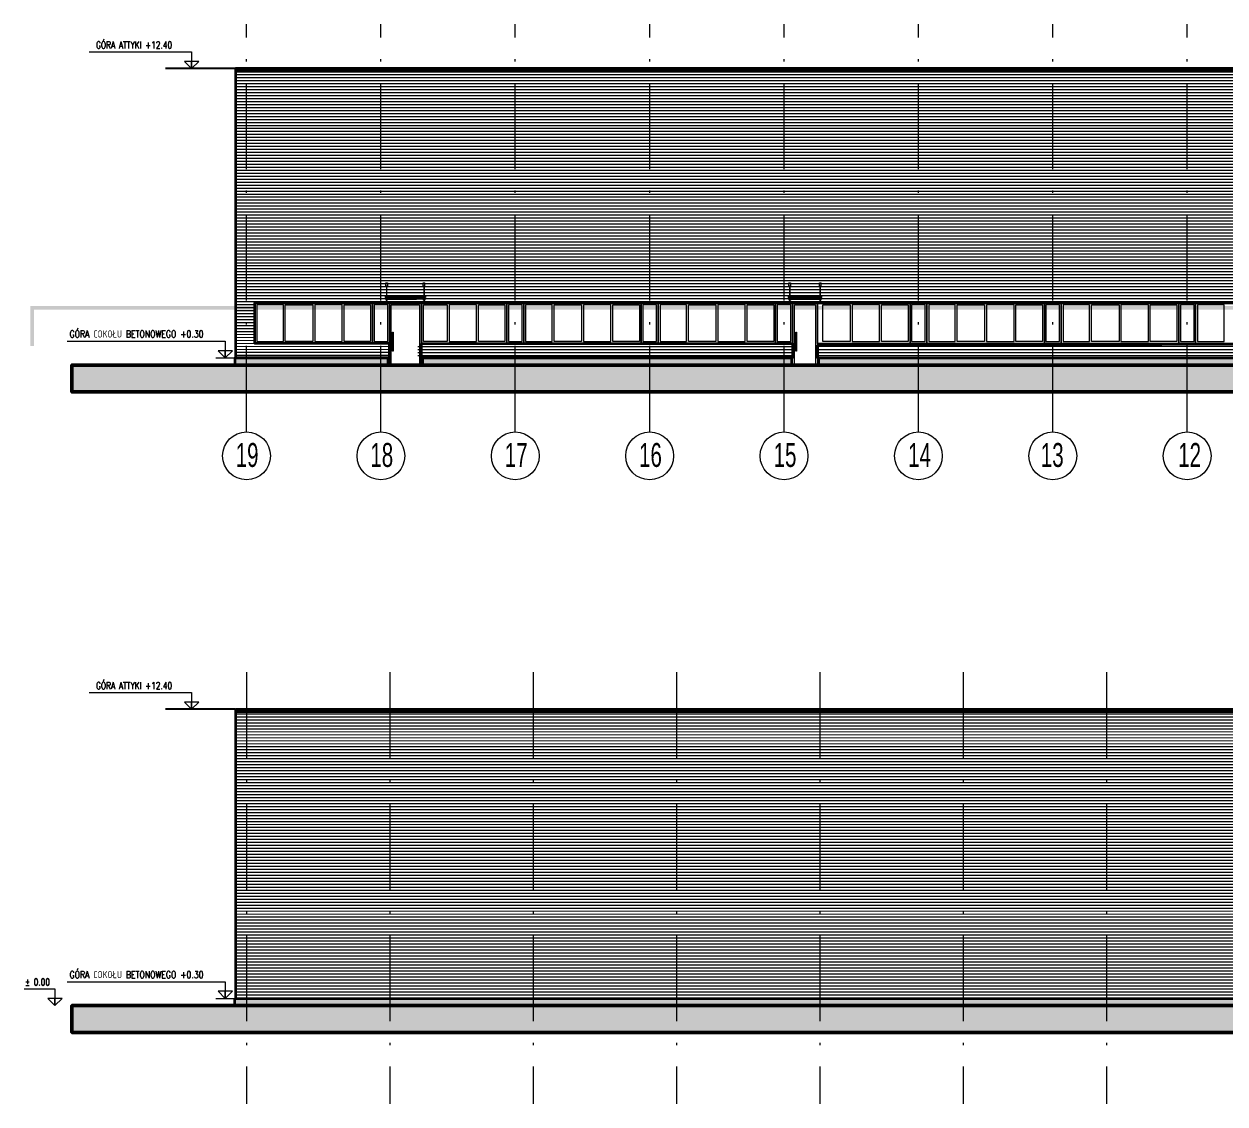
# Model space of a CAD drawing. Extents: x 6529560 to 6558080, y 5579316 to 5588131.
# Drawn here: x 6543919.7 to 6543970, y 5579545.4 to 5579590.6 of the extents above; entities that cross this region are included whole.
import ezdxf

# ---------------------------------------------------------------- set-up
doc = ezdxf.new("R2010")
doc.units = 0
doc.header["$MEASUREMENT"] = 0
for name, pattern in [('ACAD_ISO05W100', [33, 24, -3, 0, -3, 0, -3]), ('ACAD_ISO10W100', [18, 12, -3, 0, -3]), ('GR_SOLID', [0])]:
    doc.linetypes.add(name, pattern=pattern)
doc.layers.add('ARCH_BLACHA_7016', color=251, linetype='CONTINUOUS', lineweight=0, true_color=0x545454)
for name, color, linetype, lineweight in [('arch_dach', 252, 'CONTINUOUS', 13), ('arch_drzwi i okna', 4, 'CONTINUOUS', 15), ('arch_osie', 181, 'CONTINUOUS', 5), ('arch_powierzchnia', 6, 'CONTINUOUS', 35), ('arch_sciany murowane wewnetrzne', 20, 'CONTINUOUS', 25), ('arch_sciany_ocieplenie', 253, 'CONTINUOUS', 15), ('GESCHOSS_N8', 4, 'GR_SOLID', 18), ('GRAU_N0', 9, 'GR_SOLID', 13), ('RASTER_1_N9', 7, 'GR_SOLID', 18), ('STRICHART_0_N4', 4, 'GR_SOLID', 50), ('SYMBOL_N0', 7, 'GR_SOLID', 18), ('SYMBOL_N1', 7, 'GR_SOLID', 13)]:
    doc.layers.add(name, color=color, linetype=linetype, lineweight=lineweight)
doc.layers.add('arch_osie opisy', color=1, linetype='CONTINUOUS')
doc.layers.add('RASTER_1_N0', color=160, linetype='ACAD_ISO05W100')
doc.styles.add('GR_STANDARD', font='simplex.shx')
doc.styles.get("Standard").update_dxf_attribs({"font": 'arial.ttf', "width": 0.75})
pattern_1 = [(0, (2952.09783, -1380.60677), (0, 0.125), [])]

msp = doc.modelspace()

# ---------------------------------------------------------------- hatches: boundary and pattern name
at = {"layer": 'ARCH_BLACHA_7016'}
h = msp.add_hatch(dxfattribs=at)
h.set_pattern_fill('LINE', color=256)
h.set_pattern_definition(pattern_1)
h.paths.add_polyline_path([(6543928.5418, 5579576.6652), (6543934.9793, 5579576.6652), (6543934.9793, 5579577.2651), (6543929.3543, 5579577.265), (6543929.3537, 5579578.9451), (6543996.149, 5579578.9451), (6543996.1493, 5579577.2651), (6543952.9043, 5579577.265), (6543952.9043, 5579576.6652), (6543998.2392, 5579576.6652), (6543998.2392, 5579578.4902), (6544000.3517, 5579578.4927), (6544000.3517, 5579576.6652), (6544007.9518, 5579576.6652), (6544007.9518, 5579578.4902), (6544010.0643, 5579578.4902), (6544010.0643, 5579576.6652), (6544011.0643, 5579576.6652), (6544011.0643, 5579578.4902), (6544013.1768, 5579578.4902), (6544013.1768, 5579576.6652), (6544019.3423, 5579576.6652), (6544019.3423, 5579588.6652), (6543928.5418, 5579588.6652)])
h.paths.add_polyline_path([(6543936.169, 5579577.2651), (6543951.854, 5579577.265), (6543951.854, 5579576.6651), (6543936.169, 5579576.6651)])
h = msp.add_hatch(dxfattribs=at)
h.set_pattern_fill('LINE', color=256)
h.set_pattern_definition(pattern_1)
h.paths.add_polyline_path([(6544037.4615, 5579549.8595), (6544037.4615, 5579561.8595), (6543928.5415, 5579561.8595), (6543928.5415, 5579549.8595), (6544005.6165, 5579549.8595), (6544005.6165, 5579551.6845), (6544006.7515, 5579551.6845), (6544006.7515, 5579549.8595)])
at = {"layer": 'arch_sciany_ocieplenie'}
h = msp.add_hatch(color=256, dxfattribs=at)
h.dxf.hatch_style = 1
h.paths.add_polyline_path([(6544019.342, 5579588.7651), (6543928.5415, 5579588.7651), (6543928.5415, 5579588.6651), (6544019.342, 5579588.6651)])
h = msp.add_hatch(color=256, dxfattribs=at)
h.dxf.hatch_style = 1
h.paths.add_polyline_path([(6544037.4615, 5579561.8595), (6543928.5415, 5579561.8595), (6543928.5415, 5579561.9595), (6544037.4615, 5579561.9595)])
at = {"layer": 'GESCHOSS_N8'}
h = msp.add_hatch(color=253, dxfattribs=at)
h.dxf.hatch_style = 1
h.paths.add_polyline_path([(6544013.1765, 5579576.6651), (6544019.372, 5579576.6651), (6544019.372, 5579576.3651), (6544013.1765, 5579576.3651)])
h.paths.add_polyline_path([(6544010.0865, 5579576.6651), (6544011.0415, 5579576.6651), (6544011.0415, 5579576.3651), (6544010.0865, 5579576.3651)])
h.paths.add_polyline_path([(6544000.3565, 5579576.6651), (6544007.9515, 5579576.6651), (6544007.9515, 5579576.3626), (6544000.3565, 5579576.3626)])
h.paths.add_polyline_path([(6543952.9515, 5579576.6651), (6543998.2215, 5579576.6651), (6543998.2215, 5579576.3651), (6543952.9515, 5579576.3651)])
h.paths.add_polyline_path([(6543936.3765, 5579576.6652), (6543951.8115, 5579576.6651), (6543951.8115, 5579576.3651), (6543936.3765, 5579576.3652)])
h.paths.add_polyline_path([(6543928.5115, 5579576.3651), (6543934.9365, 5579576.3651), (6543934.9365, 5579576.6651), (6543928.5115, 5579576.6651)])
h = msp.add_hatch(color=253, dxfattribs=at)
h.dxf.hatch_style = 1
h.paths.add_polyline_path([(6544006.7515, 5579549.8595), (6544037.4915, 5579549.8595), (6544037.4915, 5579549.5595), (6544006.7515, 5579549.5595)])
h.paths.add_polyline_path([(6543928.5115, 5579549.8595), (6544005.6165, 5579549.8595), (6544005.6165, 5579549.5595), (6543928.5115, 5579549.5595)])
at = {"layer": 'GRAU_N0', "ltscale": 0.001}
h = msp.add_hatch(color=168, dxfattribs=at)
h.paths.add_polyline_path([(6544009.9358, 5579577.1607), (6544010.0958, 5579577.1607), (6544010.0958, 5579578.6808), (6544021.145, 5579578.6808), (6544021.225, 5579578.8408), (6544009.9358, 5579578.8407)])
h.paths.add_polyline_path([(6544009.9358, 5579583.3807), (6544010.0958, 5579583.3807), (6544010.0958, 5579583.7207), (6544021.145, 5579583.7207), (6544021.225, 5579583.8806), (6544009.9358, 5579583.8807)])
h.paths.add_polyline_path([(6544006.1716, 5579576.4207), (6544006.3319, 5579576.4207), (6544006.3319, 5579578.3842), (6544008.2844, 5579578.3842), (6544008.2841, 5579578.5457), (6544006.1719, 5579578.5457)])
h.paths.add_polyline_path([(6544001.6575, 5579576.421), (6544001.8178, 5579576.421), (6544001.8178, 5579578.3846), (6544003.7703, 5579578.3846), (6544003.77, 5579578.546), (6544001.6578, 5579578.546)])
h.paths.add_polyline_path([(6543998.545, 5579576.4207), (6543998.7053, 5579576.4207), (6543998.7053, 5579578.3842), (6544000.6578, 5579578.3842), (6544000.6575, 5579578.5457), (6543998.5453, 5579578.5457)])
h.paths.add_polyline_path([(6543988.8325, 5579576.4207), (6543988.9928, 5579576.4207), (6543988.9928, 5579578.3842), (6543990.9453, 5579578.3842), (6543990.945, 5579578.5457), (6543988.8328, 5579578.5457)])
h.paths.add_polyline_path([(6543919.9478, 5579577.1607), (6543920.1078, 5579577.1607), (6543920.1075, 5579578.6807), (6543986.7425, 5579578.6807), (6543986.7425, 5579578.8409), (6543919.9472, 5579578.8407)])
at = {"layer": 'STRICHART_0_N4'}
for points in [[(6544042.9474, 5579576.3651), (6544004.391, 5579576.3651), (6543964.191, 5579576.3651), (6543921.6888, 5579576.3651), (6543921.6888, 5579575.2425), (6544042.9474, 5579575.2425)], [(6544046.8667, 5579549.5595), (6544004.356, 5579549.5595), (6543964.191, 5579549.5595), (6543921.6888, 5579549.5595), (6543921.6888, 5579548.4369), (6544046.8667, 5579548.4369)]]:
    msp.add_hatch(color=256, dxfattribs=at).paths.add_polyline_path(points)

# ---------------------------------------------------------------- linework, layer by layer
at = {"layer": 'arch_dach', "color": 7}
for p, q in [((6543934.829, 5579579.6633), (6543934.829, 5579579.8031)), ((6543934.829, 5579579.8031), (6543934.9016, 5579579.8031)), ((6543934.9016, 5579579.8031), (6543934.9016, 5579579.6633)), ((6543936.3989, 5579579.6633), (6543936.3989, 5579579.8031)), ((6543936.3989, 5579579.8031), (6543936.4715, 5579579.8031)), ((6543936.4715, 5579579.6633), (6543936.4715, 5579579.8031)), ((6543951.704, 5579579.6633), (6543951.704, 5579579.8031)), ((6543951.704, 5579579.8031), (6543951.7766, 5579579.8031)), ((6543951.7766, 5579579.8031), (6543951.7766, 5579579.6633)), ((6543952.9814, 5579579.6633), (6543952.9814, 5579579.8031)), ((6543952.9814, 5579579.8031), (6543953.054, 5579579.8031)), ((6543953.054, 5579579.6633), (6543953.054, 5579579.8031)), ((6543936.3327, 5579579.2228), (6543934.8003, 5579579.2228)), ((6543934.8003, 5579579.2228), (6543934.8003, 5579579.2028)), ((6543934.8003, 5579579.2028), (6543934.8003, 5579579.2228)), ((6543934.8003, 5579579.2228), (6543936.4231, 5579579.2228)), ((6543936.3327, 5579579.2028), (6543934.8003, 5579579.2028)), ((6543934.8003, 5579579.2028), (6543936.4102, 5579579.2028)), ((6543934.8403, 5579579.2028), (6543934.8003, 5579579.2028)), ((6543934.8592, 5579579.6633), (6543934.829, 5579579.6633)), ((6543934.8403, 5579579.1211), (6543934.8403, 5579579.2028)), ((6543934.8403, 5579579.2028), (6543934.8903, 5579579.2028)), ((6543934.8403, 5579579.081), (6543934.8403, 5579579.2028)), ((6543934.8653, 5579579.6176), (6543934.8532, 5579579.6176)), ((6543934.8532, 5579579.6176), (6543934.8532, 5579579.0628)), ((6543934.8532, 5579579.2228), (6543934.8774, 5579579.2228)), ((6543934.8592, 5579579.6176), (6543934.8592, 5579579.6633)), ((6543934.8592, 5579579.6633), (6543934.8713, 5579579.6633)), ((6543934.8592, 5579579.6176), (6543934.8592, 5579579.6633)), ((6543934.8653, 5579579.6176), (6543934.8592, 5579579.6176)), ((6543934.8713, 5579579.6176), (6543934.8592, 5579579.6176)), ((6543934.8713, 5579579.6633), (6543934.8653, 5579579.6633)), ((6543934.8774, 5579579.6176), (6543934.8653, 5579579.6176)), ((6543934.8713, 5579579.6633), (6543934.8713, 5579579.6176)), ((6543934.9016, 5579579.6633), (6543934.8713, 5579579.6633)), ((6543934.8774, 5579579.0628), (6543934.8774, 5579579.6176)), ((6543934.8903, 5579579.2028), (6543934.8903, 5579579.1211)), ((6543936.4291, 5579579.6633), (6543936.3989, 5579579.6633)), ((6543936.4102, 5579579.1211), (6543936.4102, 5579579.2028)), ((6543936.4102, 5579579.2028), (6543936.4602, 5579579.2028)), ((6543936.4352, 5579579.6176), (6543936.4231, 5579579.6176)), ((6543936.4231, 5579579.6176), (6543936.4231, 5579579.0628)), ((6543936.4231, 5579579.2228), (6543936.5002, 5579579.2228)), ((6543936.4291, 5579579.6176), (6543936.4291, 5579579.6633)), ((6543936.4291, 5579579.6633), (6543936.4412, 5579579.6633)), ((6543936.4291, 5579579.6176), (6543936.4291, 5579579.6633)), ((6543936.4352, 5579579.6176), (6543936.4291, 5579579.6176)), ((6543936.4412, 5579579.6176), (6543936.4291, 5579579.6176)), ((6543936.4412, 5579579.6633), (6543936.4352, 5579579.6633)), ((6543936.4473, 5579579.6176), (6543936.4352, 5579579.6176)), ((6543936.4412, 5579579.6633), (6543936.4412, 5579579.6176)), ((6543936.4715, 5579579.6633), (6543936.4412, 5579579.6633)), ((6543936.4473, 5579579.0628), (6543936.4473, 5579579.6176)), ((6543936.4602, 5579579.2028), (6543936.4602, 5579579.1211)), ((6543936.5002, 5579579.2028), (6543936.4602, 5579579.2028)), ((6543936.4602, 5579579.2028), (6543936.4602, 5579579.081)), ((6543936.5002, 5579579.2028), (6543936.5002, 5579579.2228)), ((6543936.5002, 5579579.2228), (6543936.5002, 5579579.2028)), ((6543953.0827, 5579579.2228), (6543951.6753, 5579579.2228)), ((6543951.6753, 5579579.2228), (6543951.6753, 5579579.2028)), ((6543951.6753, 5579579.2028), (6543951.6753, 5579579.2228)), ((6543951.6753, 5579579.2228), (6543953.0827, 5579579.2228)), ((6543953.0827, 5579579.2028), (6543951.6753, 5579579.2028)), ((6543951.6753, 5579579.2028), (6543953.0827, 5579579.2028)), ((6543951.7153, 5579579.2028), (6543951.6753, 5579579.2028)), ((6543951.7343, 5579579.6633), (6543951.704, 5579579.6633)), ((6543951.7153, 5579579.1211), (6543951.7153, 5579579.2028)), ((6543951.7153, 5579579.2028), (6543951.7653, 5579579.2028)), ((6543951.7153, 5579579.081), (6543951.7153, 5579579.2028)), ((6543951.7403, 5579579.6176), (6543951.7282, 5579579.6176)), ((6543951.7282, 5579579.6176), (6543951.7282, 5579579.0628)), ((6543951.7282, 5579579.2228), (6543951.7524, 5579579.2228)), ((6543951.7343, 5579579.6176), (6543951.7343, 5579579.6633)), ((6543951.7343, 5579579.6633), (6543951.7464, 5579579.6633)), ((6543951.7343, 5579579.6176), (6543951.7343, 5579579.6633)), ((6543951.7403, 5579579.6176), (6543951.7343, 5579579.6176)), ((6543951.7464, 5579579.6176), (6543951.7343, 5579579.6176)), ((6543951.7464, 5579579.6633), (6543951.7403, 5579579.6633)), ((6543951.7524, 5579579.6176), (6543951.7403, 5579579.6176)), ((6543951.7464, 5579579.6633), (6543951.7464, 5579579.6176)), ((6543951.7766, 5579579.6633), (6543951.7464, 5579579.6633)), ((6543951.7524, 5579579.0628), (6543951.7524, 5579579.6176)), ((6543951.7653, 5579579.2028), (6543951.7653, 5579579.1211)), ((6543953.0116, 5579579.6633), (6543952.9814, 5579579.6633)), ((6543952.9927, 5579579.1211), (6543952.9927, 5579579.2028)), ((6543952.9927, 5579579.2028), (6543953.0427, 5579579.2028)), ((6543953.0177, 5579579.6176), (6543953.0056, 5579579.6176)), ((6543953.0056, 5579579.6176), (6543953.0056, 5579579.0628)), ((6543953.0056, 5579579.2228), (6543953.0298, 5579579.2228)), ((6543953.0116, 5579579.6176), (6543953.0116, 5579579.6633)), ((6543953.0116, 5579579.6633), (6543953.0237, 5579579.6633)), ((6543953.0116, 5579579.6176), (6543953.0116, 5579579.6633)), ((6543953.0177, 5579579.6176), (6543953.0116, 5579579.6176)), ((6543953.0237, 5579579.6176), (6543953.0116, 5579579.6176)), ((6543953.0237, 5579579.6633), (6543953.0177, 5579579.6633)), ((6543953.0298, 5579579.6176), (6543953.0177, 5579579.6176)), ((6543953.0237, 5579579.6633), (6543953.0237, 5579579.6176)), ((6543953.054, 5579579.6633), (6543953.0237, 5579579.6633)), ((6543953.0298, 5579579.0628), (6543953.0298, 5579579.6176)), ((6543953.0427, 5579579.2028), (6543953.0427, 5579579.1211)), ((6543953.0827, 5579579.2028), (6543953.0427, 5579579.2028)), ((6543953.0427, 5579579.2028), (6543953.0427, 5579579.081)), ((6543953.0827, 5579579.2028), (6543953.0827, 5579579.2228)), ((6543953.0827, 5579579.2228), (6543953.0827, 5579579.2028)), ((6543934.8903, 5579579.1211), (6543934.8403, 5579579.1211)), ((6543934.8903, 5579579.1211), (6543934.8403, 5579579.1211)), ((6543934.8403, 5579579.1211), (6543934.8403, 5579579.081)), ((6543934.8403, 5579579.081), (6543934.8903, 5579579.081)), ((6543934.8903, 5579579.081), (6543934.8403, 5579579.081)), ((6543934.8903, 5579579.081), (6543934.8903, 5579579.1211)), ((6543936.4102, 5579579.1211), (6543934.8903, 5579579.1211)), ((6543934.8903, 5579579.1211), (6543934.8903, 5579579.081)), ((6543936.4602, 5579579.1211), (6543936.4102, 5579579.1211)), ((6543936.4102, 5579579.081), (6543936.4102, 5579579.1211)), ((6543936.4602, 5579579.081), (6543936.4102, 5579579.081)), ((6543951.7653, 5579579.1211), (6543951.7153, 5579579.1211)), ((6543951.7653, 5579579.1211), (6543951.7153, 5579579.1211)), ((6543951.7153, 5579579.1211), (6543951.7153, 5579579.081)), ((6543951.7153, 5579579.081), (6543951.7653, 5579579.081)), ((6543951.7653, 5579579.081), (6543951.7153, 5579579.081)), ((6543951.7653, 5579579.081), (6543951.7653, 5579579.1211)), ((6543952.9927, 5579579.1211), (6543951.7653, 5579579.1211)), ((6543951.7653, 5579579.1211), (6543951.7653, 5579579.081)), ((6543953.0427, 5579579.1211), (6543952.9927, 5579579.1211)), ((6543952.9927, 5579579.081), (6543952.9927, 5579579.1211)), ((6543953.0427, 5579579.081), (6543952.9927, 5579579.081))]:
    msp.add_line(p, q, dxfattribs=at)
at = {"layer": 'arch_dach'}
for p, q in [((6543934.8903, 5579579.1211), (6543936.1177, 5579579.1211)), ((6543951.7653, 5579579.1211), (6543952.9927, 5579579.1211))]:
    msp.add_line(p, q, dxfattribs=at)
at = {"layer": 'arch_dach', "color": 7}
for points in [[(6543936.4102, 5579579.081), (6543936.4602, 5579579.081), (6543936.4602, 5579579.1211), (6543936.4102, 5579579.1211)], [(6543952.9927, 5579579.081), (6543953.0427, 5579579.081), (6543953.0427, 5579579.1211), (6543952.9927, 5579579.1211)]]:
    msp.add_lwpolyline(points, close=True, dxfattribs=at)
at = {"layer": 'arch_drzwi i okna', "color": 7}
for points in [[(6543934.274, 5579577.2651), (6543929.354, 5579577.265), (6543929.354, 5579578.9635), (6543934.274, 5579578.9636)], [(6543929.434, 5579577.3451), (6543930.544, 5579577.3451), (6543930.544, 5579578.8836), (6543929.434, 5579578.8836)], [(6543931.774, 5579577.3451), (6543930.624, 5579577.3451), (6543930.624, 5579578.8836), (6543931.774, 5579578.8836)], [(6543933.004, 5579578.8836), (6543931.854, 5579578.8836), (6543931.854, 5579577.3451), (6543933.004, 5579577.3451)], [(6543934.194, 5579577.3451), (6543933.084, 5579577.3451), (6543933.084, 5579578.8836), (6543934.194, 5579578.8836)], [(6543934.979, 5579577.2651), (6543934.274, 5579577.2651), (6543934.274, 5579578.9635), (6543934.979, 5579578.9635)], [(6543934.9127, 5579578.8835), (6543934.3402, 5579578.8835), (6543934.3402, 5579577.3451), (6543934.9127, 5579577.3451)], [(6543934.979, 5579578.9635), (6543936.329, 5579578.9651), (6543936.329, 5579576.3651), (6543934.979, 5579576.3651)], [(6543935.059, 5579578.8835), (6543936.2415, 5579578.8851), (6543936.2415, 5579576.3651), (6543935.059, 5579576.3651)], [(6543939.899, 5579577.2651), (6543936.329, 5579577.265), (6543936.329, 5579578.9652), (6543939.899, 5579578.9653)], [(6543937.399, 5579577.3451), (6543936.409, 5579577.3451), (6543936.409, 5579578.8853), (6543937.399, 5579578.8853)], [(6543938.629, 5579578.8853), (6543937.479, 5579578.8853), (6543937.479, 5579577.3451), (6543938.629, 5579577.3451)], [(6543939.819, 5579577.3451), (6543938.709, 5579577.3451), (6543938.709, 5579578.8853), (6543939.819, 5579578.8853)], [(6543940.604, 5579577.2651), (6543939.899, 5579577.2651), (6543939.899, 5579578.9651), (6543940.604, 5579578.9651)], [(6543940.5377, 5579578.8851), (6543939.9652, 5579578.8851), (6543939.9652, 5579577.3451), (6543940.5377, 5579577.3451)], [(6543945.524, 5579577.2651), (6543940.604, 5579577.265), (6543940.604, 5579578.9652), (6543945.524, 5579578.9653)], [(6543940.684, 5579577.3451), (6543941.794, 5579577.3451), (6543941.794, 5579578.8853), (6543940.684, 5579578.8853)], [(6543943.024, 5579577.3451), (6543941.874, 5579577.3451), (6543941.874, 5579578.8853), (6543943.024, 5579578.8853)], [(6543944.254, 5579578.8853), (6543943.104, 5579578.8853), (6543943.104, 5579577.3451), (6543944.254, 5579577.3451)], [(6543945.444, 5579577.3451), (6543944.334, 5579577.3451), (6543944.334, 5579578.8853), (6543945.444, 5579578.8853)], [(6543946.229, 5579577.2651), (6543945.524, 5579577.2651), (6543945.524, 5579578.9651), (6543946.229, 5579578.9651)], [(6543946.1627, 5579578.8851), (6543945.5902, 5579578.8851), (6543945.5902, 5579577.3451), (6543946.1627, 5579577.3451)], [(6543951.149, 5579577.2651), (6543946.229, 5579577.265), (6543946.229, 5579578.9652), (6543951.149, 5579578.9653)], [(6543946.309, 5579577.3451), (6543947.419, 5579577.3451), (6543947.419, 5579578.8853), (6543946.309, 5579578.8853)], [(6543948.649, 5579577.3451), (6543947.499, 5579577.3451), (6543947.499, 5579578.8853), (6543948.649, 5579578.8853)], [(6543949.879, 5579578.8853), (6543948.729, 5579578.8853), (6543948.729, 5579577.3451), (6543949.879, 5579577.3451)], [(6543951.069, 5579577.3451), (6543949.959, 5579577.3451), (6543949.959, 5579578.8853), (6543951.069, 5579578.8853)], [(6543951.854, 5579577.2651), (6543951.149, 5579577.2651), (6543951.149, 5579578.9651), (6543951.854, 5579578.9651)], [(6543951.7878, 5579578.8851), (6543951.2153, 5579578.8851), (6543951.2153, 5579577.3451), (6543951.7878, 5579577.3451)], [(6543951.854, 5579578.9651), (6543952.904, 5579578.9651), (6543952.904, 5579576.3651), (6543951.854, 5579576.3651)], [(6543951.934, 5579578.8851), (6543952.824, 5579578.8851), (6543952.824, 5579576.3651), (6543951.934, 5579576.3651)], [(6543956.774, 5579577.2651), (6543952.904, 5579577.265), (6543952.904, 5579578.9652), (6543956.774, 5579578.9653)], [(6543954.274, 5579577.3451), (6543953.124, 5579577.3451), (6543953.124, 5579578.8853), (6543954.274, 5579578.8853)], [(6543955.504, 5579578.8853), (6543954.354, 5579578.8853), (6543954.354, 5579577.3451), (6543955.504, 5579577.3451)], [(6543956.694, 5579577.3451), (6543955.584, 5579577.3451), (6543955.584, 5579578.8853), (6543956.694, 5579578.8853)], [(6543957.479, 5579577.2651), (6543956.774, 5579577.2651), (6543956.774, 5579578.9651), (6543957.479, 5579578.9651)], [(6543957.4127, 5579578.8851), (6543956.8402, 5579578.8851), (6543956.8402, 5579577.3451), (6543957.4127, 5579577.3451)], [(6543962.399, 5579577.2651), (6543957.479, 5579577.265), (6543957.479, 5579578.9652), (6543962.399, 5579578.9653)], [(6543957.559, 5579577.3451), (6543958.669, 5579577.3451), (6543958.669, 5579578.8853), (6543957.559, 5579578.8853)], [(6543959.899, 5579577.3451), (6543958.749, 5579577.3451), (6543958.749, 5579578.8853), (6543959.899, 5579578.8853)], [(6543961.129, 5579578.8853), (6543959.979, 5579578.8853), (6543959.979, 5579577.3451), (6543961.129, 5579577.3451)], [(6543962.319, 5579577.3451), (6543961.209, 5579577.3451), (6543961.209, 5579578.8853), (6543962.319, 5579578.8853)], [(6543963.104, 5579577.2651), (6543962.399, 5579577.2651), (6543962.399, 5579578.9651), (6543963.104, 5579578.9651)], [(6543963.0377, 5579578.8851), (6543962.4652, 5579578.8851), (6543962.4652, 5579577.3451), (6543963.0377, 5579577.3451)], [(6543968.024, 5579577.2651), (6543963.104, 5579577.265), (6543963.104, 5579578.9652), (6543968.024, 5579578.9653)], [(6543963.184, 5579577.3451), (6543964.294, 5579577.3451), (6543964.294, 5579578.8853), (6543963.184, 5579578.8853)], [(6543965.524, 5579577.3451), (6543964.374, 5579577.3451), (6543964.374, 5579578.8853), (6543965.524, 5579578.8853)], [(6543966.754, 5579578.8853), (6543965.604, 5579578.8853), (6543965.604, 5579577.3451), (6543966.754, 5579577.3451)], [(6543967.944, 5579577.3451), (6543966.834, 5579577.3451), (6543966.834, 5579578.8853), (6543967.944, 5579578.8853)], [(6543968.729, 5579577.2651), (6543968.024, 5579577.2651), (6543968.024, 5579578.9651), (6543968.729, 5579578.9651)], [(6543968.6627, 5579578.8851), (6543968.0902, 5579578.8851), (6543968.0902, 5579577.3451), (6543968.6627, 5579577.3451)], [(6543973.649, 5579577.2651), (6543968.729, 5579577.265), (6543968.729, 5579578.9652), (6543973.649, 5579578.9653)], [(6543968.809, 5579577.3451), (6543969.919, 5579577.3451), (6543969.919, 5579578.8853), (6543968.809, 5579578.8853)]]:
    msp.add_lwpolyline(points, close=True, dxfattribs=at)
for points in [[(6543935.1134, 5579576.9433), (6543935.1134, 5579577.7433), (6543935.1434, 5579577.7433), (6543935.1434, 5579576.9418), (6543935.1134, 5579576.9418)], [(6543951.9884, 5579576.9433), (6543951.9884, 5579577.7433), (6543952.0184, 5579577.7433), (6543952.0184, 5579576.9418), (6543951.9884, 5579576.9418)]]:
    msp.add_lwpolyline(points, dxfattribs=at)
at = {"layer": 'arch_osie', "linetype": 'ACAD_ISO10W100', "ltscale": 0.3, "extrusion": (8.0265e-10, -4.94832e-09, 1), "elevation": 0}
for points in [[(6543929.0015, 5579573.5631), (6543929.0015, 5579590.6327)], [(6543934.6265, 5579573.5631), (6543934.6265, 5579590.6327)], [(6543940.2515, 5579573.5631), (6543940.2515, 5579590.6327)], [(6543945.8765, 5579573.5631), (6543945.8765, 5579590.6327)], [(6543951.5015, 5579573.5631), (6543951.5015, 5579590.6327)], [(6543957.1265, 5579573.5631), (6543957.1265, 5579590.6327)], [(6543962.7515, 5579573.5631), (6543962.7515, 5579590.6327)], [(6543968.3765, 5579573.5631), (6543968.3765, 5579590.6327)]]:
    msp.add_lwpolyline(points, dxfattribs=at)
at = {"layer": 'arch_osie', "linetype": 'ACAD_ISO10W100', "ltscale": 0.3, "extrusion": (4.94832e-09, 8.0265e-10, 1), "elevation": 0}
for points in [[(6543929.0015, 5579563.5074), (6543929.0015, 5579545.4444)], [(6543935.0015, 5579563.5074), (6543935.0015, 5579545.4444)], [(6543941.0015, 5579563.5074), (6543941.0015, 5579545.4444)], [(6543947.0015, 5579563.5074), (6543947.0015, 5579545.4444)], [(6543953.0015, 5579563.5074), (6543953.0015, 5579545.4444)], [(6543959.0015, 5579563.5074), (6543959.0015, 5579545.4444)], [(6543965.0015, 5579563.5074), (6543965.0015, 5579545.4444)]]:
    msp.add_lwpolyline(points, dxfattribs=at)
at = {"layer": 'arch_osie'}
for centre in [(6543929.0015, 5579572.5631, 6.5405), (6543934.6265, 5579572.5631, 6.5405), (6543940.2515, 5579572.5631, 6.5405), (6543945.8765, 5579572.5631, 6.5405), (6543951.5015, 5579572.5631, 6.5405), (6543957.1265, 5579572.5631, 6.5405), (6543962.7515, 5579572.5631, 6.5405), (6543968.3765, 5579572.5631, 6.5405)]:
    msp.add_circle(centre, 1, dxfattribs=at)
at = {"layer": 'arch_powierzchnia'}
for points in [[(6544019.342, 5579588.7651), (6543928.5415, 5579588.7651), (6543928.5415, 5579588.6651), (6544019.342, 5579588.6651)], [(6543928.5418, 5579576.6652), (6543934.9793, 5579576.6652), (6543934.9793, 5579577.2651), (6543929.3543, 5579577.265), (6543929.3536, 5579578.9635), (6543996.1493, 5579578.9652), (6543996.149, 5579577.2651), (6543952.9043, 5579577.1851), (6543952.9043, 5579576.6652), (6543998.2392, 5579576.6652), (6543998.2392, 5579578.4902), (6544000.3517, 5579578.4927), (6544000.3517, 5579576.6652), (6544007.9518, 5579576.6652), (6544007.9518, 5579578.4902), (6544010.0643, 5579578.4902), (6544010.0643, 5579576.6652), (6544011.0643, 5579576.6652), (6544011.0643, 5579578.8152), (6544013.1768, 5579578.8152), (6544013.1768, 5579576.6652), (6544019.3423, 5579576.6652), (6544019.3423, 5579588.6652), (6543928.5418, 5579588.6652)], [(6543936.329, 5579577.265), (6543951.854, 5579577.265), (6543951.854, 5579576.6651), (6543936.329, 5579576.6651)], [(6543928.5115, 5579576.3651), (6543934.9365, 5579576.3651), (6543934.9365, 5579576.6651), (6543928.5115, 5579576.6651)], [(6543936.3765, 5579576.6652), (6543951.8115, 5579576.6651), (6543951.8115, 5579576.3651), (6543936.3765, 5579576.3652)], [(6543952.9515, 5579576.6651), (6543998.2215, 5579576.6651), (6543998.2215, 5579576.3651), (6543952.9515, 5579576.3651)], [(6544037.4615, 5579549.8595), (6544037.4615, 5579561.8595), (6543928.5415, 5579561.8595), (6543928.5415, 5579549.8595), (6544005.6165, 5579549.8595), (6544005.6165, 5579551.6845), (6544006.7515, 5579551.6845), (6544006.7515, 5579549.8595)], [(6543928.5115, 5579549.8595), (6544005.6165, 5579549.8595), (6544005.6165, 5579549.5595), (6543928.5115, 5579549.5595)]]:
    msp.add_lwpolyline(points, close=True, dxfattribs=at)
at = {"layer": 'arch_sciany murowane wewnetrzne'}
for points in [[(6544019.342, 5579588.6651), (6544019.342, 5579588.7651), (6543928.5415, 5579588.7651), (6543928.5415, 5579588.6651)], [(6543928.5415, 5579576.6651), (6543934.979, 5579576.6651), (6543934.9793, 5579577.2651), (6543929.3543, 5579577.265), (6543929.3537, 5579578.9634), (6543996.1493, 5579578.9652), (6543996.149, 5579577.2651), (6543952.9042, 5579577.1851), (6543952.904, 5579576.6651), (6543998.2389, 5579576.6651), (6543998.2389, 5579578.4901), (6544000.3514, 5579578.4926), (6544000.3514, 5579576.6651), (6544007.9515, 5579576.6651), (6544007.9515, 5579578.4901), (6544010.064, 5579578.4901), (6544010.064, 5579576.6651), (6544011.064, 5579576.6651), (6544011.064, 5579578.8151), (6544013.1765, 5579578.8151), (6544013.1765, 5579576.6651), (6544019.342, 5579576.6651), (6544019.342, 5579588.6651), (6543928.5415, 5579588.6651)], [(6543996.149, 5579577.2651), (6543996.149, 5579578.9651), (6543929.354, 5579578.9635), (6543929.3543, 5579577.265), (6543934.9793, 5579577.2651), (6543934.979, 5579576.3651), (6543936.329, 5579576.3651), (6543936.329, 5579577.2651), (6543951.854, 5579577.2651), (6543951.854, 5579576.6651), (6543951.8115, 5579576.6651), (6543951.8115, 5579576.3652), (6543952.9515, 5579576.3651), (6543952.9515, 5579576.6652), (6543952.9043, 5579576.6652), (6543952.9042, 5579577.1851)], [(6543936.329, 5579576.6651), (6543936.329, 5579577.2651), (6543951.854, 5579577.2651), (6543951.854, 5579576.6651)], [(6543934.9365, 5579576.3651), (6543934.9365, 5579576.6651), (6543928.5115, 5579576.6651), (6543928.5115, 5579576.3651)], [(6543951.8115, 5579576.3651), (6543951.8115, 5579576.6651), (6543936.3765, 5579576.6652), (6543936.3765, 5579576.3652)], [(6543952.9515, 5579576.3651), (6543952.9515, 5579576.6651), (6543998.2215, 5579576.6651), (6543998.2215, 5579576.3651)], [(6544037.4615, 5579561.9595), (6543928.5415, 5579561.9595), (6543928.5415, 5579549.8595), (6544005.6165, 5579549.8595), (6544005.6165, 5579551.6845), (6544006.7515, 5579551.6845), (6544006.7515, 5579549.8595), (6544037.4615, 5579549.8595)], [(6544037.4615, 5579561.8595), (6543928.5415, 5579561.8595), (6543928.5415, 5579561.9595), (6544037.4615, 5579561.9595)], [(6543928.5115, 5579549.8595), (6544005.6165, 5579549.8595), (6544005.6165, 5579549.5595), (6543928.5115, 5579549.5595)]]:
    msp.add_lwpolyline(points, close=True, dxfattribs=at)
at = {"layer": 'RASTER_1_N0'}
for p, q in [((6543928.5111, 5579588.7651), (6543925.6141, 5579588.7651)), ((6543928.5111, 5579561.9595), (6543925.6141, 5579561.9595))]:
    msp.add_line(p, q, dxfattribs=at)
at = {"layer": 'RASTER_1_N9'}
for p, q in [((6543928.5111, 5579588.7651), (6543925.6141, 5579588.7651)), ((6543928.5111, 5579561.9595), (6543925.6141, 5579561.9595))]:
    msp.add_line(p, q, dxfattribs=at)
at = {"layer": 'STRICHART_0_N4'}
for points in [[(6544042.9474, 5579576.3651), (6544004.391, 5579576.3651), (6544004.391, 5579576.3651), (6543964.191, 5579576.3651), (6543964.191, 5579576.3651), (6543921.6888, 5579576.3651), (6543921.6888, 5579575.2425), (6544042.9474, 5579575.2425)], [(6544046.8667, 5579549.5595), (6544004.356, 5579549.5595), (6544004.356, 5579549.5595), (6543964.191, 5579549.5595), (6543964.191, 5579549.5595), (6543921.6888, 5579549.5595), (6543921.6888, 5579548.4369), (6544046.8667, 5579548.4369)]]:
    msp.add_lwpolyline(points, close=True, dxfattribs=at)
at = {"layer": 'SYMBOL_N0'}
for p, q in [((6543926.2977, 5579588.7651), (6543927.0977, 5579588.7651)), ((6543927.7115, 5579576.6651), (6543928.5115, 5579576.6651)), ((6543926.2977, 5579561.9595), (6543927.0977, 5579561.9595)), ((6543927.7115, 5579549.8595), (6543928.5115, 5579549.8595))]:
    msp.add_line(p, q, dxfattribs=at)
at = {"layer": 'SYMBOL_N0', "extrusion": (0, 0, -1)}
for points in [[(-6543922.4164, 5579589.4651), (-6543926.6977, 5579589.4651), (-6543926.6977, 5579588.7651)], [(-6543921.4949, 5579577.3651), (-6543928.1115, 5579577.3651), (-6543928.1115, 5579576.6651)], [(-6543922.4164, 5579562.6595), (-6543926.6977, 5579562.6595), (-6543926.6977, 5579561.9595)], [(-6543921.4949, 5579550.5595), (-6543928.1115, 5579550.5595), (-6543928.1115, 5579549.8595)], [(-6543919.6867, 5579550.2595), (-6543920.9801, 5579550.2595), (-6543920.9801, 5579549.5595)]]:
    msp.add_lwpolyline(points, dxfattribs=at)
at = {"layer": 'SYMBOL_N0'}
for points in [[(6543926.6977, 5579589.0651), (6543926.3977, 5579589.0651), (6543926.6977, 5579588.7651), (6543926.6977, 5579589.0651)], [(6543926.6977, 5579589.0651), (6543926.6977, 5579588.7651), (6543926.9977, 5579589.0651), (6543926.6977, 5579589.0651)], [(6543928.1115, 5579576.9651), (6543927.8115, 5579576.9651), (6543928.1115, 5579576.6651), (6543928.1115, 5579576.9651)], [(6543928.1115, 5579576.9651), (6543928.1115, 5579576.6651), (6543928.4115, 5579576.9651), (6543928.1115, 5579576.9651)], [(6543926.6977, 5579562.2595), (6543926.3977, 5579562.2595), (6543926.6977, 5579561.9595), (6543926.6977, 5579562.2595)], [(6543926.6977, 5579562.2595), (6543926.6977, 5579561.9595), (6543926.9977, 5579562.2595), (6543926.6977, 5579562.2595)], [(6543928.1115, 5579550.1595), (6543927.8115, 5579550.1595), (6543928.1115, 5579549.8595), (6543928.1115, 5579550.1595)], [(6543928.1115, 5579550.1595), (6543928.1115, 5579549.8595), (6543928.4115, 5579550.1595), (6543928.1115, 5579550.1595)], [(6543920.9801, 5579549.8595), (6543920.6801, 5579549.8595), (6543920.9801, 5579549.5595), (6543920.9801, 5579549.8595)], [(6543920.9801, 5579549.8595), (6543920.9801, 5579549.5595), (6543921.2801, 5579549.8595), (6543920.9801, 5579549.8595)]]:
    msp.add_lwpolyline(points, dxfattribs=at)

# ---------------------------------------------------------------- texts
at = {"layer": 'arch_osie opisy', "char_height": 1, "width": 1.5, "attachment_point": 1}
for s, insert in [('{\\fArial Narrow|b0|i0|c238|p34;19}', (6543928.5472, 5579573.1012, 6.5405)), ('\\pt1;{\\fArial Narrow|b0|i0|c238|p34;18}', (6543934.1845, 5579573.1012, 6.5405)), ('{\\fArial Narrow|b0|i0|c238|p34;17}', (6543939.8094, 5579573.1012, 6.5405)), ('{\\fArial Narrow|b0|i0|c238|p34;16}', (6543945.4316, 5579573.1012, 6.5405)), ('{\\fArial Narrow|b0|i0|c238|p34;15}', (6543951.0647, 5579573.1012, 6.5405)), ('{\\fArial Narrow|b0|i0|c238|p34;14}', (6543956.6968, 5579573.1012, 6.5405)), ('{\\fArial Narrow|b0|i0|c238|p34;13}', (6543962.25, 5579573.1012, 6.5405)), ('{\\fArial Narrow|b0|i0|c238|p34;12}', (6543968.0007, 5579573.1012, 6.5405))]:
    msp.add_mtext(s, dxfattribs=dict(at, insert=insert))
at = {"layer": 'SYMBOL_N1', "style": 'GR_STANDARD'}
for s, width, p in [('GÓRA ATTYKI +12.40', 0.757018, (6543922.7022, 5579589.6052, 6.5405)), ('GÓRA COKOŁU BETONOWEGO +0.30', 0.789683, (6543921.5927, 5579577.5135, 6.5405)), ('GÓRA ATTYKI +12.40', 0.757018, (6543922.7022, 5579562.7996, 6.5405)), ('GÓRA COKOŁU BETONOWEGO +0.30', 0.789683, (6543921.5927, 5579550.7079, 6.5405)), ('%%P 0.00', 0.757018, (6543919.7227, 5579550.3996, 6.5405))]:
    msp.add_text(s, height=0.3, dxfattribs=dict(at, width=width)).set_placement(p)

doc.saveas('drawing.dxf')
